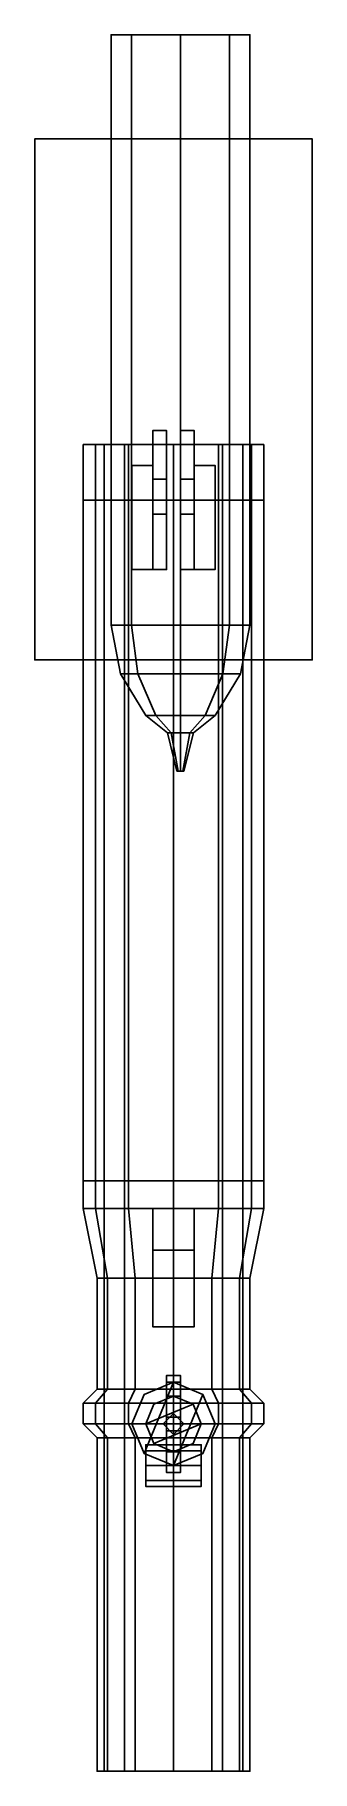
# Model space of a CAD drawing. Header units: millimetres. Extents: x -0.2 to 1, y -2 to 9.4.
# Drawn here: x -0.2 to 0.2, y -1.97 to 0.53 of the extents above.
import ezdxf

# ---------------------------------------------------------------- set-up
doc = ezdxf.new("R2010")
doc.units = ezdxf.units.MM
for name, color, linetype in [('launcher', 1, 'Continuous'), ('lid', 4, 'Continuous'), ('rocket', 3, 'Continuous'), ('support1', 5, 'Continuous'), ('support2', 4, 'Continuous')]:
    doc.layers.add(name, color=color, linetype=linetype)

msp = doc.modelspace()

# ---------------------------------------------------------------- linework, layer by layer
for points in [[(0.2, 0.38, 0.02), (0.2, 0.38), (-0.2, 0.38), (-0.2, 0.38, 0.02)], [(-0.2, 0.38, 0.02), (-0.2, 0.38), (-0.2, -0.37), (-0.2, -0.37, 0.02)], [(-0.2, -0.37), (-0.2, 0.38), (0.2, 0.38), (0.2, -0.37)], [(0.2, -0.37, 0.02), (0.2, 0.38, 0.02), (-0.2, 0.38, 0.02), (-0.2, -0.37, 0.02)], [(0.2, -0.37), (0.2, 0.38), (0.2, 0.38, 0.02), (0.2, -0.37, 0.02)], [(-0.01, -0.04, 0.02), (-0.03, -0.04, 0.02), (-0.03, -0.11, 0.18), (-0.01, -0.11, 0.18)], [(-0.03, -0.16, 0.18), (-0.03, -0.11, 0.18), (-0.03, -0.04, 0.02), (-0.03, -0.24, 0.02)], [(-0.01, -0.24, 0.02), (-0.01, -0.04, 0.02), (-0.01, -0.11, 0.18), (-0.01, -0.16, 0.18)], [(0.03, -0.04, 0.02), (0.01, -0.04, 0.02), (0.01, -0.11, 0.18), (0.03, -0.11, 0.18)], [(0.01, -0.16, 0.18), (0.01, -0.11, 0.18), (0.01, -0.04, 0.02), (0.01, -0.24, 0.02)], [(0.03, -0.24, 0.02), (0.03, -0.04, 0.02), (0.03, -0.11, 0.18), (0.03, -0.16, 0.18)], [(-0.01, -0.11, 0.18), (-0.03, -0.11, 0.18), (-0.03, -0.16, 0.18), (-0.01, -0.16, 0.18)], [(0.03, -0.11, 0.18), (0.01, -0.11, 0.18), (0.01, -0.16, 0.18), (0.03, -0.16, 0.18)], [(-0.01, -0.16, 0.18), (-0.03, -0.16, 0.18), (-0.03, -0.24, 0.02), (-0.01, -0.24, 0.02)], [(0.03, -0.16, 0.18), (0.01, -0.16, 0.18), (0.01, -0.24, 0.02), (0.03, -0.24, 0.02)], [(-0.2, -0.37, 0.02), (-0.2, -0.37), (0.2, -0.37), (0.2, -0.37, 0.02)]]:
    msp.add_3dface(points)
at = {"layer": 'launcher'}
for points in [[(-0.1126, -1.16, 0.265), (-0.13, -1.16, 0.33), (-0.13, -0.06, 0.33), (-0.1126, -0.06, 0.265)], [(-0.13, -0.14, 0.33), (-0.1126, -0.14, 0.395), (-0.1126, -0.06, 0.395), (-0.13, -0.06, 0.33)], [(-0.13, -0.06, 0.33), (-0.1126, -0.06, 0.395), (-0.0707, -0.06, 0.4007), (-0.1, -0.06, 0.33)], [(-0.1126, -0.06, 0.265), (-0.13, -0.06, 0.33), (-0.1, -0.06, 0.33), (-0.0707, -0.06, 0.2593)], [(-0.065, -1.16, 0.2174), (-0.1126, -1.16, 0.265), (-0.1126, -0.06, 0.265), (-0.065, -0.06, 0.2174)], [(-0.1126, -0.14, 0.395), (-0.065, -0.14, 0.4426), (-0.065, -0.06, 0.4426), (-0.1126, -0.06, 0.395)], [(-0.065, -0.06, 0.2174), (-0.1126, -0.06, 0.265), (-0.0707, -0.06, 0.2593)], [(-0.1126, -0.06, 0.395), (-0.065, -0.06, 0.4426), (-0.0707, -0.06, 0.4007)], [(-0.1, -1.97, 0.33), (-0.0707, -1.97, 0.2593), (-0.0707, -0.06, 0.2593), (-0.1, -0.06, 0.33)], [(-0.0707, -0.14, 0.4007), (-0.1, -0.14, 0.33), (-0.1, -0.06, 0.33), (-0.0707, -0.06, 0.4007)], [(-0.0707, -1.97, 0.2593), (0, -1.97, 0.23), (0, -0.06, 0.23), (-0.0707, -0.06, 0.2593)], [(0, -0.14, 0.43), (-0.0707, -0.14, 0.4007), (-0.0707, -0.06, 0.4007), (0, -0.06, 0.43)], [(-0.065, -0.06, 0.4426), (0, -0.06, 0.46), (0, -0.06, 0.43), (-0.0707, -0.06, 0.4007)], [(0, -0.06, 0.2), (-0.065, -0.06, 0.2174), (-0.0707, -0.06, 0.2593), (0, -0.06, 0.23)], [(0, -1.16, 0.2), (-0.065, -1.16, 0.2174), (-0.065, -0.06, 0.2174), (0, -0.06, 0.2)], [(-0.065, -0.14, 0.4426), (0, -0.14, 0.46), (0, -0.06, 0.46), (-0.065, -0.06, 0.4426)], [(0.065, -1.16, 0.2174), (0, -1.16, 0.2), (0, -0.06, 0.2), (0.065, -0.06, 0.2174)], [(0, -0.14, 0.46), (0.065, -0.14, 0.4426), (0.065, -0.06, 0.4426), (0, -0.06, 0.46)], [(0, -1.97, 0.23), (0.0707, -1.97, 0.2593), (0.0707, -0.06, 0.2593), (0, -0.06, 0.23)], [(0.0707, -0.14, 0.4007), (0, -0.14, 0.43), (0, -0.06, 0.43), (0.0707, -0.06, 0.4007)], [(0, -0.06, 0.46), (0.065, -0.06, 0.4426), (0.0707, -0.06, 0.4007), (0, -0.06, 0.43)], [(0.065, -0.06, 0.2174), (0, -0.06, 0.2), (0, -0.06, 0.23), (0.0707, -0.06, 0.2593)], [(0.1126, -1.16, 0.265), (0.065, -1.16, 0.2174), (0.065, -0.06, 0.2174), (0.1126, -0.06, 0.265)], [(0.065, -0.14, 0.4426), (0.1126, -0.14, 0.395), (0.1126, -0.06, 0.395), (0.065, -0.06, 0.4426)], [(0.065, -0.06, 0.4426), (0.1126, -0.06, 0.395), (0.0707, -0.06, 0.4007)], [(0.1126, -0.06, 0.265), (0.065, -0.06, 0.2174), (0.0707, -0.06, 0.2593)], [(0.0707, -1.97, 0.2593), (0.1, -1.97, 0.33), (0.1, -0.06, 0.33), (0.0707, -0.06, 0.2593)], [(0.1, -0.14, 0.33), (0.0707, -0.14, 0.4007), (0.0707, -0.06, 0.4007), (0.1, -0.06, 0.33)], [(0.13, -0.06, 0.33), (0.1126, -0.06, 0.265), (0.0707, -0.06, 0.2593), (0.1, -0.06, 0.33)], [(0.1126, -0.06, 0.395), (0.13, -0.06, 0.33), (0.1, -0.06, 0.33), (0.0707, -0.06, 0.4007)], [(0.13, -1.16, 0.33), (0.1126, -1.16, 0.265), (0.1126, -0.06, 0.265), (0.13, -0.06, 0.33)], [(0.1126, -0.14, 0.395), (0.13, -0.14, 0.33), (0.13, -0.06, 0.33), (0.1126, -0.06, 0.395)], [(-0.03, -0.09, 0.22), (-0.03, -0.09, 0.16), (-0.06, -0.09, 0.16), (-0.06, -0.09, 0.22)], [(-0.06, -0.14, 0.13), (-0.06, -0.09, 0.16), (-0.03, -0.09, 0.16), (-0.03, -0.14, 0.13)], [(-0.06, -0.09, 0.22), (-0.06, -0.09, 0.16), (-0.06, -0.14, 0.13), (-0.06, -0.24, 0.22)], [(-0.03, -0.14, 0.13), (-0.03, -0.09, 0.16), (-0.03, -0.09, 0.22), (-0.03, -0.24, 0.22)], [(0.06, -0.09, 0.22), (0.06, -0.09, 0.16), (0.03, -0.09, 0.16), (0.03, -0.09, 0.22)], [(0.03, -0.09, 0.22), (0.03, -0.09, 0.16), (0.03, -0.14, 0.13), (0.03, -0.24, 0.22)], [(0.03, -0.14, 0.13), (0.03, -0.09, 0.16), (0.06, -0.09, 0.16), (0.06, -0.14, 0.13)], [(0.06, -0.14, 0.13), (0.06, -0.09, 0.16), (0.06, -0.09, 0.22), (0.06, -0.24, 0.22)], [(-0.1126, -0.14, 0.395), (-0.13, -0.14, 0.33), (-0.1, -0.14, 0.33), (-0.0707, -0.14, 0.4007)], [(-0.13, -1.12, 0.33), (-0.1, -1.12, 0.33), (-0.1, -0.14, 0.33), (-0.13, -0.14, 0.33)], [(-0.065, -0.14, 0.4426), (-0.1126, -0.14, 0.395), (-0.0707, -0.14, 0.4007), (-0.065, -0.14, 0.4426)], [(0, -0.14, 0.46), (-0.065, -0.14, 0.4426), (-0.0707, -0.14, 0.4007), (0, -0.14, 0.43)], [(-0.06, -0.24, 0.16), (-0.06, -0.14, 0.13), (-0.03, -0.14, 0.13), (-0.03, -0.24, 0.16)], [(-0.06, -0.24, 0.22), (-0.06, -0.14, 0.13), (-0.06, -0.24, 0.16), (-0.06, -0.24, 0.22)], [(-0.03, -0.24, 0.16), (-0.03, -0.14, 0.13), (-0.03, -0.24, 0.22)], [(0.065, -0.14, 0.4426), (0, -0.14, 0.46), (0, -0.14, 0.43), (0.0707, -0.14, 0.4007)], [(0.03, -0.24, 0.22), (0.03, -0.14, 0.13), (0.03, -0.24, 0.16), (0.03, -0.24, 0.22)], [(0.03, -0.24, 0.16), (0.03, -0.14, 0.13), (0.06, -0.14, 0.13), (0.06, -0.24, 0.16)], [(0.06, -0.24, 0.16), (0.06, -0.14, 0.13), (0.06, -0.24, 0.22)], [(0.1126, -0.14, 0.395), (0.065, -0.14, 0.4426), (0.0707, -0.14, 0.4007)], [(0.13, -0.14, 0.33), (0.1126, -0.14, 0.395), (0.0707, -0.14, 0.4007), (0.1, -0.14, 0.33)], [(0.1, -1.12, 0.33), (0.13, -1.12, 0.33), (0.13, -0.14, 0.33), (0.1, -0.14, 0.33)], [(-0.06, -0.24, 0.22), (-0.06, -0.24, 0.16), (-0.03, -0.24, 0.16), (-0.03, -0.24, 0.22)], [(0.03, -0.24, 0.22), (0.03, -0.24, 0.16), (0.06, -0.24, 0.16), (0.06, -0.24, 0.22)], [(-0.13, -1.16, 0.33), (-0.1126, -1.16, 0.395), (-0.1126, -1.12, 0.395), (-0.13, -1.12, 0.33)], [(-0.13, -1.12, 0.33), (-0.1126, -1.12, 0.395), (-0.0707, -1.12, 0.4007), (-0.1, -1.12, 0.33)], [(-0.1126, -1.16, 0.395), (-0.065, -1.16, 0.4426), (-0.065, -1.12, 0.4426), (-0.1126, -1.12, 0.395)], [(-0.1126, -1.12, 0.395), (-0.065, -1.12, 0.4426), (-0.0707, -1.12, 0.4007)], [(-0.0707, -1.97, 0.4007), (-0.1, -1.97, 0.33), (-0.1, -1.12, 0.33), (-0.0707, -1.12, 0.4007)], [(0, -1.97, 0.43), (-0.0707, -1.97, 0.4007), (-0.0707, -1.12, 0.4007), (0, -1.12, 0.43)], [(-0.065, -1.12, 0.4426), (0, -1.12, 0.46), (0, -1.12, 0.43), (-0.0707, -1.12, 0.4007)], [(-0.065, -1.16, 0.4426), (0, -1.16, 0.46), (0, -1.12, 0.46), (-0.065, -1.12, 0.4426)], [(0, -1.16, 0.46), (0.065, -1.16, 0.4426), (0.065, -1.12, 0.4426), (0, -1.12, 0.46)], [(0.0707, -1.97, 0.4007), (0, -1.97, 0.43), (0, -1.12, 0.43), (0.0707, -1.12, 0.4007)], [(0, -1.12, 0.46), (0.065, -1.12, 0.4426), (0.0707, -1.12, 0.4007), (0, -1.12, 0.43)], [(0.065, -1.16, 0.4426), (0.1126, -1.16, 0.395), (0.1126, -1.12, 0.395), (0.065, -1.12, 0.4426)], [(0.065, -1.12, 0.4426), (0.1126, -1.12, 0.395), (0.0707, -1.12, 0.4007), (0.065, -1.12, 0.4426)], [(0.1, -1.97, 0.33), (0.0707, -1.97, 0.4007), (0.0707, -1.12, 0.4007), (0.1, -1.12, 0.33)], [(0.1126, -1.12, 0.395), (0.13, -1.12, 0.33), (0.1, -1.12, 0.33), (0.0707, -1.12, 0.4007)], [(0.1126, -1.16, 0.395), (0.13, -1.16, 0.33), (0.13, -1.12, 0.33), (0.1126, -1.12, 0.395)], [(-0.11, -1.26, 0.33), (-0.0953, -1.26, 0.385), (-0.1126, -1.16, 0.395), (-0.13, -1.16, 0.33)], [(-0.0953, -1.26, 0.275), (-0.11, -1.26, 0.33), (-0.13, -1.16, 0.33), (-0.1126, -1.16, 0.265)], [(-0.0953, -1.26, 0.385), (-0.055, -1.26, 0.4253), (-0.065, -1.16, 0.4426), (-0.1126, -1.16, 0.395)], [(-0.055, -1.26, 0.2347), (-0.0953, -1.26, 0.275), (-0.1126, -1.16, 0.265), (-0.065, -1.16, 0.2174)], [(-0.055, -1.26, 0.4253), (0, -1.26, 0.44), (0, -1.16, 0.46), (-0.065, -1.16, 0.4426)], [(0, -1.26, 0.22), (-0.055, -1.26, 0.2347), (-0.065, -1.16, 0.2174), (0, -1.16, 0.2)], [(0.03, -1.22, 0.51), (0.03, -1.16, 0.45), (-0.03, -1.16, 0.45), (-0.03, -1.22, 0.51)], [(-0.03, -1.22, 0.51), (-0.03, -1.16, 0.45), (-0.03, -1.26, 0.43), (-0.03, -1.33, 0.43)], [(0, -1.26, 0.44), (0.055, -1.26, 0.4253), (0.065, -1.16, 0.4426), (0, -1.16, 0.46)], [(0.055, -1.26, 0.2347), (0, -1.26, 0.22), (0, -1.16, 0.2), (0.065, -1.16, 0.2174)], [(0.03, -1.26, 0.43), (0.03, -1.16, 0.45), (0.03, -1.22, 0.51), (0.03, -1.33, 0.43)], [(0.055, -1.26, 0.4253), (0.0953, -1.26, 0.385), (0.1126, -1.16, 0.395), (0.065, -1.16, 0.4426)], [(0.0953, -1.26, 0.275), (0.055, -1.26, 0.2347), (0.065, -1.16, 0.2174), (0.1126, -1.16, 0.265)], [(0.0953, -1.26, 0.385), (0.11, -1.26, 0.33), (0.13, -1.16, 0.33), (0.1126, -1.16, 0.395)], [(0.11, -1.26, 0.33), (0.0953, -1.26, 0.275), (0.1126, -1.16, 0.265), (0.13, -1.16, 0.33)], [(0.03, -1.33, 0.43), (0.03, -1.22, 0.51), (-0.03, -1.22, 0.51), (-0.03, -1.33, 0.43)], [(-0.11, -1.42, 0.33), (-0.0953, -1.42, 0.385), (-0.0953, -1.26, 0.385), (-0.11, -1.26, 0.33)], [(-0.0953, -1.42, 0.275), (-0.11, -1.42, 0.33), (-0.11, -1.26, 0.33), (-0.0953, -1.26, 0.275)], [(-0.055, -1.42, 0.2347), (-0.0953, -1.42, 0.275), (-0.0953, -1.26, 0.275), (-0.055, -1.26, 0.2347)], [(-0.0953, -1.42, 0.385), (-0.055, -1.42, 0.4253), (-0.055, -1.26, 0.4253), (-0.0953, -1.26, 0.385)], [(0, -1.42, 0.22), (-0.055, -1.42, 0.2347), (-0.055, -1.26, 0.2347), (0, -1.26, 0.22)], [(-0.055, -1.42, 0.4253), (0, -1.42, 0.44), (0, -1.26, 0.44), (-0.055, -1.26, 0.4253)], [(0.055, -1.42, 0.2347), (0, -1.42, 0.22), (0, -1.26, 0.22), (0.055, -1.26, 0.2347)], [(0, -1.42, 0.44), (0.055, -1.42, 0.4253), (0.055, -1.26, 0.4253), (0, -1.26, 0.44)], [(0.0953, -1.42, 0.275), (0.055, -1.42, 0.2347), (0.055, -1.26, 0.2347), (0.0953, -1.26, 0.275)], [(0.055, -1.42, 0.4253), (0.0953, -1.42, 0.385), (0.0953, -1.26, 0.385), (0.055, -1.26, 0.4253)], [(0.0953, -1.42, 0.385), (0.11, -1.42, 0.33), (0.11, -1.26, 0.33), (0.0953, -1.26, 0.385)], [(0.11, -1.42, 0.33), (0.0953, -1.42, 0.275), (0.0953, -1.26, 0.275), (0.11, -1.26, 0.33)], [(-0.11, -1.42, 0.33), (-0.0953, -1.42, 0.275), (-0.1126, -1.44, 0.265), (-0.13, -1.44, 0.33)], [(-0.0953, -1.42, 0.385), (-0.11, -1.42, 0.33), (-0.13, -1.44, 0.33), (-0.1126, -1.44, 0.395)], [(-0.0953, -1.42, 0.275), (-0.055, -1.42, 0.2347), (-0.065, -1.44, 0.2174), (-0.1126, -1.44, 0.265)], [(-0.055, -1.42, 0.4253), (-0.0953, -1.42, 0.385), (-0.1126, -1.44, 0.395), (-0.065, -1.44, 0.4426)], [(-0.055, -1.42, 0.2347), (0, -1.42, 0.22), (0, -1.44, 0.2), (-0.065, -1.44, 0.2174)], [(0, -1.42, 0.44), (-0.055, -1.42, 0.4253), (-0.065, -1.44, 0.4426), (0, -1.44, 0.46)], [(0, -1.42, 0.22), (0.055, -1.42, 0.2347), (0.065, -1.44, 0.2174), (0, -1.44, 0.2)], [(0.055, -1.42, 0.4253), (0, -1.42, 0.44), (0, -1.44, 0.46), (0.065, -1.44, 0.4426)], [(0.055, -1.42, 0.2347), (0.0953, -1.42, 0.275), (0.1126, -1.44, 0.265), (0.065, -1.44, 0.2174)], [(0.0953, -1.42, 0.385), (0.055, -1.42, 0.4253), (0.065, -1.44, 0.4426), (0.1126, -1.44, 0.395)], [(0.0953, -1.42, 0.275), (0.11, -1.42, 0.33), (0.13, -1.44, 0.33), (0.1126, -1.44, 0.265)], [(0.11, -1.42, 0.33), (0.0953, -1.42, 0.385), (0.1126, -1.44, 0.395), (0.13, -1.44, 0.33)], [(-0.13, -1.47, 0.33), (-0.1126, -1.47, 0.395), (-0.1126, -1.44, 0.395), (-0.13, -1.44, 0.33)], [(-0.1126, -1.47, 0.265), (-0.13, -1.47, 0.33), (-0.13, -1.44, 0.33), (-0.1126, -1.44, 0.265)], [(-0.1126, -1.47, 0.395), (-0.065, -1.47, 0.4426), (-0.065, -1.44, 0.4426), (-0.1126, -1.44, 0.395)], [(-0.065, -1.47, 0.2174), (-0.1126, -1.47, 0.265), (-0.1126, -1.44, 0.265), (-0.065, -1.44, 0.2174)], [(-0.065, -1.47, 0.4426), (0, -1.47, 0.46), (0, -1.44, 0.46), (-0.065, -1.44, 0.4426)], [(0, -1.47, 0.2), (-0.065, -1.47, 0.2174), (-0.065, -1.44, 0.2174), (0, -1.44, 0.2)], [(0, -1.47, 0.46), (0.065, -1.47, 0.4426), (0.065, -1.44, 0.4426), (0, -1.44, 0.46)], [(0.065, -1.47, 0.2174), (0, -1.47, 0.2), (0, -1.44, 0.2), (0.065, -1.44, 0.2174)], [(0.065, -1.47, 0.4426), (0.1126, -1.47, 0.395), (0.1126, -1.44, 0.395), (0.065, -1.44, 0.4426)], [(0.1126, -1.47, 0.265), (0.065, -1.47, 0.2174), (0.065, -1.44, 0.2174), (0.1126, -1.44, 0.265)], [(0.1126, -1.47, 0.395), (0.13, -1.47, 0.33), (0.13, -1.44, 0.33), (0.1126, -1.44, 0.395)], [(0.13, -1.47, 0.33), (0.1126, -1.47, 0.265), (0.1126, -1.44, 0.265), (0.13, -1.44, 0.33)], [(-0.11, -1.49, 0.33), (-0.0953, -1.49, 0.385), (-0.1126, -1.47, 0.395), (-0.13, -1.47, 0.33)], [(-0.0953, -1.49, 0.275), (-0.11, -1.49, 0.33), (-0.13, -1.47, 0.33), (-0.1126, -1.47, 0.265)], [(-0.0953, -1.49, 0.385), (-0.055, -1.49, 0.4253), (-0.065, -1.47, 0.4426), (-0.1126, -1.47, 0.395)], [(-0.055, -1.49, 0.2347), (-0.0953, -1.49, 0.275), (-0.1126, -1.47, 0.265), (-0.065, -1.47, 0.2174)], [(-0.055, -1.49, 0.4253), (0, -1.49, 0.44), (0, -1.47, 0.46), (-0.065, -1.47, 0.4426)], [(0, -1.49, 0.22), (-0.055, -1.49, 0.2347), (-0.065, -1.47, 0.2174), (0, -1.47, 0.2)], [(0, -1.49, 0.44), (0.055, -1.49, 0.4253), (0.065, -1.47, 0.4426), (0, -1.47, 0.46)], [(0.055, -1.49, 0.2347), (0, -1.49, 0.22), (0, -1.47, 0.2), (0.065, -1.47, 0.2174)], [(0.055, -1.49, 0.4253), (0.0953, -1.49, 0.385), (0.1126, -1.47, 0.395), (0.065, -1.47, 0.4426)], [(0.0953, -1.49, 0.275), (0.055, -1.49, 0.2347), (0.065, -1.47, 0.2174), (0.1126, -1.47, 0.265)], [(0.0953, -1.49, 0.385), (0.11, -1.49, 0.33), (0.13, -1.47, 0.33), (0.1126, -1.47, 0.395)], [(0.11, -1.49, 0.33), (0.0953, -1.49, 0.275), (0.1126, -1.47, 0.265), (0.13, -1.47, 0.33)], [(-0.11, -1.97, 0.33), (-0.0953, -1.97, 0.385), (-0.0953, -1.49, 0.385), (-0.11, -1.49, 0.33)], [(-0.0953, -1.97, 0.275), (-0.11, -1.97, 0.33), (-0.11, -1.49, 0.33), (-0.0953, -1.49, 0.275)], [(-0.0953, -1.97, 0.385), (-0.055, -1.97, 0.4253), (-0.055, -1.49, 0.4253), (-0.0953, -1.49, 0.385)], [(-0.055, -1.97, 0.2347), (-0.0953, -1.97, 0.275), (-0.0953, -1.49, 0.275), (-0.055, -1.49, 0.2347)], [(-0.055, -1.97, 0.4253), (0, -1.97, 0.44), (0, -1.49, 0.44), (-0.055, -1.49, 0.4253)], [(0, -1.97, 0.22), (-0.055, -1.97, 0.2347), (-0.055, -1.49, 0.2347), (0, -1.49, 0.22)], [(0, -1.97, 0.44), (0.055, -1.97, 0.4253), (0.055, -1.49, 0.4253), (0, -1.49, 0.44)], [(0.055, -1.97, 0.2347), (0, -1.97, 0.22), (0, -1.49, 0.22), (0.055, -1.49, 0.2347)], [(0.055, -1.97, 0.4253), (0.0953, -1.97, 0.385), (0.0953, -1.49, 0.385), (0.055, -1.49, 0.4253)], [(0.0953, -1.97, 0.275), (0.055, -1.97, 0.2347), (0.055, -1.49, 0.2347), (0.0953, -1.49, 0.275)], [(0.0953, -1.97, 0.385), (0.11, -1.97, 0.33), (0.11, -1.49, 0.33), (0.0953, -1.49, 0.385)], [(0.11, -1.97, 0.33), (0.0953, -1.97, 0.275), (0.0953, -1.49, 0.275), (0.11, -1.49, 0.33)], [(-0.0707, -1.97, 0.2593), (-0.1, -1.97, 0.33), (-0.11, -1.97, 0.33), (-0.0953, -1.97, 0.275)], [(-0.1, -1.97, 0.33), (-0.0707, -1.97, 0.4007), (-0.0953, -1.97, 0.385), (-0.11, -1.97, 0.33)], [(-0.0707, -1.97, 0.2593), (-0.0953, -1.97, 0.275), (-0.0953, -1.97, 0.275), (-0.055, -1.97, 0.2347)], [(-0.0707, -1.97, 0.4007), (-0.055, -1.97, 0.4253), (-0.055, -1.97, 0.4253), (-0.0953, -1.97, 0.385)], [(-0.0707, -1.97, 0.4007), (0, -1.97, 0.43), (0, -1.97, 0.44), (-0.055, -1.97, 0.4253)], [(0, -1.97, 0.23), (-0.0707, -1.97, 0.2593), (-0.055, -1.97, 0.2347), (0, -1.97, 0.22)], [(0, -1.97, 0.43), (0.0707, -1.97, 0.4007), (0.055, -1.97, 0.4253), (0, -1.97, 0.44)], [(0.0707, -1.97, 0.2593), (0, -1.97, 0.23), (0, -1.97, 0.22), (0.055, -1.97, 0.2347)], [(0.0707, -1.97, 0.4007), (0.0707, -1.97, 0.4007), (0.0953, -1.97, 0.385), (0.055, -1.97, 0.4253)], [(0.0707, -1.97, 0.2593), (0.055, -1.97, 0.2347), (0.055, -1.97, 0.2347), (0.0953, -1.97, 0.275)], [(0.0707, -1.97, 0.4007), (0.1, -1.97, 0.33), (0.11, -1.97, 0.33), (0.0953, -1.97, 0.385)], [(0.1, -1.97, 0.33), (0.0707, -1.97, 0.2593), (0.0953, -1.97, 0.275), (0.11, -1.97, 0.33)]]:
    msp.add_3dface(points, dxfattribs=at)
at = {"layer": 'lid'}
for points in [[(-0.13, -1.12, 0.33), (-0.1126, -1.12, 0.395), (-0.1126, -0.14, 0.395), (-0.13, -0.14, 0.33)], [(-0.13, -0.14, 0.33), (-0.1126, -0.14, 0.395), (-0.0707, -0.14, 0.4007), (-0.1, -0.14, 0.33)], [(-0.1126, -1.12, 0.395), (-0.065, -1.12, 0.4426), (-0.065, -0.14, 0.4426), (-0.1126, -0.14, 0.395)], [(-0.1126, -0.14, 0.395), (-0.065, -0.14, 0.4426), (-0.0707, -0.14, 0.4007)], [(-0.0707, -1.12, 0.4007), (-0.1, -1.12, 0.33), (-0.1, -0.14, 0.33), (-0.0707, -0.14, 0.4007)], [(0, -1.12, 0.43), (-0.0707, -1.12, 0.4007), (-0.0707, -0.14, 0.4007), (0, -0.14, 0.43)], [(-0.065, -0.14, 0.4426), (0, -0.14, 0.46), (0, -0.14, 0.43), (-0.0707, -0.14, 0.4007)], [(-0.065, -1.12, 0.4426), (0, -1.12, 0.46), (0, -0.14, 0.46), (-0.065, -0.14, 0.4426)], [(0.0707, -1.12, 0.4007), (0, -1.12, 0.43), (0, -0.14, 0.43), (0.0707, -0.14, 0.4007)], [(0, -1.12, 0.46), (0.065, -1.12, 0.4426), (0.065, -0.14, 0.4426), (0, -0.14, 0.46)], [(0, -0.14, 0.46), (0.065, -0.14, 0.4426), (0.0707, -0.14, 0.4007), (0, -0.14, 0.43)], [(0.065, -1.12, 0.4426), (0.1126, -1.12, 0.395), (0.1126, -0.14, 0.395), (0.065, -0.14, 0.4426)], [(0.065, -0.14, 0.4426), (0.1126, -0.14, 0.395), (0.0707, -0.14, 0.4007), (0.065, -0.14, 0.4426)], [(0.1, -1.12, 0.33), (0.0707, -1.12, 0.4007), (0.0707, -0.14, 0.4007), (0.1, -0.14, 0.33)], [(0.1126, -0.14, 0.395), (0.13, -0.14, 0.33), (0.1, -0.14, 0.33), (0.0707, -0.14, 0.4007)], [(0.1126, -1.12, 0.395), (0.13, -1.12, 0.33), (0.13, -0.14, 0.33), (0.1126, -0.14, 0.395)], [(-0.1126, -1.12, 0.395), (-0.13, -1.12, 0.33), (-0.1, -1.12, 0.33), (-0.0707, -1.12, 0.4007)], [(-0.065, -1.12, 0.4426), (-0.1126, -1.12, 0.395), (-0.0707, -1.12, 0.4007), (-0.065, -1.12, 0.4426)], [(0, -1.12, 0.46), (-0.065, -1.12, 0.4426), (-0.0707, -1.12, 0.4007), (0, -1.12, 0.43)], [(0.065, -1.12, 0.4426), (0, -1.12, 0.46), (0, -1.12, 0.43), (0.0707, -1.12, 0.4007)], [(0.1126, -1.12, 0.395), (0.065, -1.12, 0.4426), (0.0707, -1.12, 0.4007)], [(0.13, -1.12, 0.33), (0.1126, -1.12, 0.395), (0.0707, -1.12, 0.4007), (0.1, -1.12, 0.33)]]:
    msp.add_3dface(points, dxfattribs=at)
at = {"layer": 'rocket'}
for points in [[(0.11, 0.53), (-0.0607, 0.53, -0.0707), (-0.09, 0.53), (0.0807, 0.53, 0.0707)], [(0.0807, 0.53, 0.0707), (-0.09, 0.53), (-0.0607, 0.53, 0.0707), (0.01, 0.53, 0.1)], [(-0.09, 0.53), (-0.0607, 0.53, -0.0707), (-0.0607, -0.32, -0.0707), (-0.09, -0.32)], [(-0.0607, 0.53, 0.0707), (-0.09, 0.53), (-0.09, -0.32), (-0.0607, -0.32, 0.0707)], [(0.0807, 0.53, -0.0707), (0.01, 0.53, -0.1), (-0.0607, 0.53, -0.0707), (0.11, 0.53)], [(-0.0607, 0.53, -0.0707), (0.01, 0.53, -0.1), (0.01, -0.32, -0.1), (-0.0607, -0.32, -0.0707)], [(0.01, 0.53, 0.1), (-0.0607, 0.53, 0.0707), (-0.0607, -0.32, 0.0707), (0.01, -0.32, 0.1)], [(0.01, 0.53, -0.1), (0.0807, 0.53, -0.0707), (0.0807, -0.32, -0.0707), (0.01, -0.32, -0.1)], [(0.0807, 0.53, 0.0707), (0.01, 0.53, 0.1), (0.01, -0.32, 0.1), (0.0807, -0.32, 0.0707)], [(0.0807, 0.53, -0.0707), (0.11, 0.53), (0.11, -0.32), (0.0807, -0.32, -0.0707)], [(0.11, 0.53), (0.0807, 0.53, 0.0707), (0.0807, -0.32, 0.0707), (0.11, -0.32)], [(-0.0512, -0.39, 0.0612), (-0.0607, -0.32, 0.0707), (-0.09, -0.32), (-0.0766, -0.39)], [(-0.0766, -0.39), (-0.09, -0.32), (-0.0607, -0.32, -0.0707), (-0.0512, -0.39, -0.0612)], [(0.01, -0.39, 0.0866), (0.01, -0.32, 0.1), (-0.0607, -0.32, 0.0707), (-0.0512, -0.39, 0.0612)], [(-0.0512, -0.39, -0.0612), (-0.0607, -0.32, -0.0707), (0.01, -0.32, -0.1), (0.01, -0.39, -0.0866)], [(0.0712, -0.39, 0.0612), (0.0807, -0.32, 0.0707), (0.01, -0.32, 0.1), (0.01, -0.39, 0.0866)], [(0.01, -0.39, -0.0866), (0.01, -0.32, -0.1), (0.0807, -0.32, -0.0707), (0.0712, -0.39, -0.0612)], [(0.0966, -0.39), (0.11, -0.32), (0.0807, -0.32, 0.0707), (0.0712, -0.39, 0.0612)], [(0.0712, -0.39, -0.0612), (0.0807, -0.32, -0.0707), (0.11, -0.32), (0.0966, -0.39)], [(-0.0254, -0.45, 0.0354), (-0.0512, -0.39, 0.0612), (-0.0766, -0.39), (-0.04, -0.45)], [(-0.04, -0.45), (-0.0766, -0.39), (-0.0512, -0.39, -0.0612), (-0.0254, -0.45, -0.0354)], [(0.01, -0.45, 0.05), (0.01, -0.39, 0.0866), (-0.0512, -0.39, 0.0612), (-0.0254, -0.45, 0.0354)], [(-0.0254, -0.45, -0.0354), (-0.0512, -0.39, -0.0612), (0.01, -0.39, -0.0866), (0.01, -0.45, -0.05)], [(0.0454, -0.45, 0.0354), (0.0712, -0.39, 0.0612), (0.01, -0.39, 0.0866), (0.01, -0.45, 0.05)], [(0.01, -0.45, -0.05), (0.01, -0.39, -0.0866), (0.0712, -0.39, -0.0612), (0.0454, -0.45, -0.0354)], [(0.06, -0.45), (0.0966, -0.39), (0.0712, -0.39, 0.0612), (0.0454, -0.45, 0.0354)], [(0.0454, -0.45, -0.0354), (0.0712, -0.39, -0.0612), (0.0966, -0.39), (0.06, -0.45)], [(-0.0033, -0.475, -0.0133), (-0.0254, -0.45, -0.0354), (0.01, -0.45, -0.05), (0.01, -0.475, -0.0187)], [(-0.0087, -0.475), (-0.04, -0.45), (-0.0254, -0.45, -0.0354), (-0.0033, -0.475, -0.0133)], [(-0.0033, -0.475, 0.0133), (-0.0254, -0.45, 0.0354), (-0.04, -0.45), (-0.0087, -0.475)], [(0.01, -0.475, 0.0187), (0.01, -0.45, 0.05), (-0.0254, -0.45, 0.0354), (-0.0033, -0.475, 0.0133)], [(0.0233, -0.475, 0.0133), (0.0454, -0.45, 0.0354), (0.01, -0.45, 0.05), (0.01, -0.475, 0.0187)], [(0.01, -0.475, -0.0187), (0.01, -0.45, -0.05), (0.0454, -0.45, -0.0354), (0.0233, -0.475, -0.0133)], [(0.0287, -0.475), (0.06, -0.45), (0.0454, -0.45, 0.0354), (0.0233, -0.475, 0.0133)], [(0.0233, -0.475, -0.0133), (0.0454, -0.45, -0.0354), (0.06, -0.45), (0.0287, -0.475)], [(-0.0087, -0.475), (-0.0033, -0.475, -0.0133), (0.0065, -0.53, -0.0035), (0.005, -0.53)], [(-0.0033, -0.475, 0.0133), (-0.0087, -0.475), (0.005, -0.53), (0.0065, -0.53, 0.0035)], [(-0.0033, -0.475, -0.0133), (0.01, -0.475, -0.0187), (0.01, -0.53, -0.005), (0.0065, -0.53, -0.0035)], [(0.01, -0.475, 0.0187), (-0.0033, -0.475, 0.0133), (0.0065, -0.53, 0.0035), (0.01, -0.53, 0.005)], [(0.01, -0.475, -0.0187), (0.0233, -0.475, -0.0133), (0.0135, -0.53, -0.0035), (0.01, -0.53, -0.005)], [(0.0233, -0.475, 0.0133), (0.01, -0.475, 0.0187), (0.01, -0.53, 0.005), (0.0135, -0.53, 0.0035)], [(0.0233, -0.475, -0.0133), (0.0287, -0.475), (0.015, -0.53), (0.0135, -0.53, -0.0035)], [(0.0287, -0.475), (0.0233, -0.475, 0.0133), (0.0135, -0.53, 0.0035), (0.015, -0.53)], [(0.01, -0.53, 0.005), (0.0065, -0.53, 0.0035), (0.005, -0.53), (0.0135, -0.53, 0.0035)], [(0.0135, -0.53, 0.0035), (0.005, -0.53), (0.0065, -0.53, -0.0035), (0.015, -0.53)], [(0.015, -0.53), (0.0065, -0.53, -0.0035), (0.01, -0.53, -0.005), (0.0135, -0.53, -0.0035)]]:
    msp.add_3dface(points, dxfattribs=at)
at = {"layer": 'support1'}
for points in [[(-0.0424, -1.5124, -0.12), (0, -1.41, -0.12), (-0.0424, -1.4276, -0.12), (-0.06, -1.47, -0.12)], [(0, -1.41, -0.14), (-0.0424, -1.4276, -0.14), (-0.0424, -1.4276, -0.12), (0, -1.41, -0.12)], [(0, -1.53, -0.12), (0.0424, -1.4276, -0.12), (0, -1.41, -0.12), (-0.0424, -1.5124, -0.12)], [(-0.01, -1.54, -0.71), (-0.01, -1.4, -0.71), (-0.01, -1.4, -0.73), (-0.01, -1.54, -0.73)], [(-0.01, -1.54, -0.73), (-0.01, -1.4, -0.73), (0.01, -1.4, -0.73), (0.01, -1.54, -0.73)], [(0.01, -1.4, -0.73), (-0.01, -1.4, -0.73), (-0.01, -1.4, -0.71), (0.01, -1.4, -0.71)], [(0.01, -1.4, -0.71), (-0.01, -1.4, -0.71), (-0.01, -1.54, -0.71), (0.01, -1.54, -0.71)], [(-0.01, -1.41, -0.49), (0.01, -1.41, -0.49), (0.01, -1.44, -0.6), (-0.01, -1.44, -0.6)], [(-0.01, -1.43, -0.14), (0.01, -1.43, -0.14), (0.01, -1.41, -0.14), (-0.01, -1.41, -0.14)], [(-0.01, -1.41, -0.14), (0.01, -1.41, -0.14), (0.01, -1.41, -0.49), (-0.01, -1.41, -0.49)], [(-0.01, -1.41, -0.49), (-0.01, -1.43, -0.49), (-0.01, -1.43, -0.14), (-0.01, -1.41, -0.14)], [(-0.01, -1.44, -0.6), (-0.01, -1.46, -0.6), (-0.01, -1.43, -0.49), (-0.01, -1.41, -0.49)], [(0.0424, -1.4276, -0.14), (0, -1.41, -0.14), (0, -1.41, -0.12), (0.0424, -1.4276, -0.12)], [(0.01, -1.54, -0.73), (0.01, -1.4, -0.73), (0.01, -1.4, -0.71), (0.01, -1.54, -0.71)], [(0.01, -1.41, -0.14), (0.01, -1.43, -0.14), (0.01, -1.43, -0.49), (0.01, -1.41, -0.49)], [(0.01, -1.41, -0.49), (0.01, -1.43, -0.49), (0.01, -1.46, -0.6), (0.01, -1.44, -0.6)], [(-0.0424, -1.4276, -0.14), (-0.06, -1.47, -0.14), (-0.06, -1.47, -0.12), (-0.0424, -1.4276, -0.12)], [(-0.01, -1.43, -0.49), (0.01, -1.43, -0.49), (0.01, -1.43, -0.14), (-0.01, -1.43, -0.14)], [(-0.01, -1.46, -0.6), (0.01, -1.46, -0.6), (0.01, -1.43, -0.49), (-0.01, -1.43, -0.49)], [(0.01, -1.44, -0.71), (-0.01, -1.44, -0.71), (-0.01, -1.44, -0.6), (0.01, -1.44, -0.6)], [(-0.01, -1.5, -0.6), (-0.01, -1.44, -0.6), (-0.01, -1.44, -0.71), (-0.01, -1.5, -0.71)], [(0.0424, -1.5124, -0.12), (0.06, -1.47, -0.12), (0.0424, -1.4276, -0.12), (0, -1.53, -0.12)], [(0.01, -1.5, -0.71), (0.01, -1.44, -0.71), (0.01, -1.44, -0.6), (0.01, -1.5, -0.6)], [(0.06, -1.47, -0.14), (0.0424, -1.4276, -0.14), (0.0424, -1.4276, -0.12), (0.06, -1.47, -0.12)], [(-0.06, -1.47, -0.14), (-0.0424, -1.5124, -0.14), (-0.0424, -1.5124, -0.12), (-0.06, -1.47, -0.12)], [(0.01, -1.46, -0.6), (-0.01, -1.46, -0.6), (-0.01, -1.48, -0.6), (0.01, -1.48, -0.6)], [(0.0424, -1.5124, -0.14), (0.06, -1.47, -0.14), (0.06, -1.47, -0.12), (0.0424, -1.5124, -0.12)], [(0.01, -1.48, -0.6), (-0.01, -1.48, -0.6), (-0.01, -1.51, -0.49), (0.01, -1.51, -0.49)], [(-0.01, -1.53, -0.49), (-0.01, -1.51, -0.49), (-0.01, -1.48, -0.6), (-0.01, -1.5, -0.6)], [(0.01, -1.5, -0.6), (-0.01, -1.5, -0.6), (-0.01, -1.5, -0.71), (0.01, -1.5, -0.71)], [(0.01, -1.53, -0.49), (-0.01, -1.53, -0.49), (-0.01, -1.5, -0.6), (0.01, -1.5, -0.6)], [(0.01, -1.5, -0.6), (0.01, -1.48, -0.6), (0.01, -1.51, -0.49), (0.01, -1.53, -0.49)], [(-0.0424, -1.5124, -0.14), (0, -1.53, -0.14), (0, -1.53, -0.12), (-0.0424, -1.5124, -0.12)], [(-0.01, -1.53, -0.14), (-0.01, -1.51, -0.14), (-0.01, -1.51, -0.49), (-0.01, -1.53, -0.49)], [(0.01, -1.51, -0.49), (-0.01, -1.51, -0.49), (-0.01, -1.51, -0.14), (0.01, -1.51, -0.14)], [(0.01, -1.51, -0.14), (-0.01, -1.51, -0.14), (-0.01, -1.53, -0.14), (0.01, -1.53, -0.14)], [(0, -1.53, -0.14), (0.0424, -1.5124, -0.14), (0.0424, -1.5124, -0.12), (0, -1.53, -0.12)], [(0.01, -1.53, -0.49), (0.01, -1.51, -0.49), (0.01, -1.51, -0.14), (0.01, -1.53, -0.14)], [(0.01, -1.53, -0.14), (-0.01, -1.53, -0.14), (-0.01, -1.53, -0.49), (0.01, -1.53, -0.49)], [(0.01, -1.54, -0.71), (-0.01, -1.54, -0.71), (-0.01, -1.54, -0.73), (0.01, -1.54, -0.73)]]:
    msp.add_3dface(points, dxfattribs=at)
at = {"layer": 'support2'}
for points in [[(-0.04, -1.47, 0.02), (0.0283, -1.4417, 0.02), (0, -1.43, 0.02), (-0.0283, -1.4417, 0.02)], [(-0.0283, -1.4417, -0.1), (-0.04, -1.47, -0.1), (-0.04, -1.47, 0.02), (-0.0283, -1.4417, 0.02)], [(-0.0283, -1.4983, 0.02), (0.04, -1.47, 0.02), (0.0283, -1.4417, 0.02), (-0.04, -1.47, 0.02)], [(0, -1.43, -0.1), (-0.0283, -1.4417, -0.1), (-0.0283, -1.4417, 0.02), (0, -1.43, 0.02)], [(0.01, -1.44, 0.14), (-0.01, -1.44, 0.14), (-0.01, -1.44, 0.2), (0.01, -1.44, 0.2)], [(0.01, -1.44, 0.2), (-0.01, -1.44, 0.2), (-0.01, -1.53, 0.2), (0.01, -1.53, 0.2)], [(-0.01, -1.53, 0.14), (-0.01, -1.44, 0.14), (0.01, -1.44, 0.14), (0.01, -1.53, 0.14)], [(-0.01, -1.44, 0.2), (-0.01, -1.44, 0.14), (-0.01, -1.44, 0.14), (-0.01, -1.5, 0.17)], [(-0.01, -1.5, 0.17), (-0.01, -1.44, 0.14), (-0.01, -1.44, 0.14), (-0.01, -1.5088, 0.1488)], [(-0.01, -1.44, 0.2), (-0.01, -1.5088, 0.1912), (-0.01, -1.5088, 0.1912), (-0.01, -1.53, 0.2)], [(-0.01, -1.44, 0.2), (-0.01, -1.5, 0.17), (-0.01, -1.5, 0.17), (-0.01, -1.5088, 0.1912)], [(-0.01, -1.5088, 0.1488), (-0.01, -1.44, 0.14), (-0.01, -1.44, 0.14), (-0.01, -1.53, 0.14)], [(0.0283, -1.4417, -0.1), (0, -1.43, -0.1), (0, -1.43, 0.02), (0.0283, -1.4417, 0.02)], [(0.01, -1.5088, 0.1912), (0.01, -1.44, 0.2), (0.01, -1.44, 0.2), (0.01, -1.53, 0.2)], [(0.01, -1.5, 0.17), (0.01, -1.44, 0.2), (0.01, -1.44, 0.2), (0.01, -1.5088, 0.1912)], [(0.01, -1.44, 0.14), (0.01, -1.44, 0.2), (0.01, -1.44, 0.2), (0.01, -1.5, 0.17)], [(0.01, -1.44, 0.14), (0.01, -1.5, 0.17), (0.01, -1.5, 0.17), (0.01, -1.5088, 0.1488)], [(0.01, -1.44, 0.14), (0.01, -1.5088, 0.1488), (0.01, -1.5088, 0.1488), (0.01, -1.53, 0.14)], [(0.04, -1.47, -0.1), (0.0283, -1.4417, -0.1), (0.0283, -1.4417, 0.02), (0.04, -1.47, 0.02)], [(-0.04, -1.47, -0.1), (-0.0283, -1.4983, -0.1), (-0.0283, -1.4983, 0.02), (-0.04, -1.47, 0.02)], [(0, -1.51, 0.02), (0.0283, -1.4983, 0.02), (0.04, -1.47, 0.02), (-0.0283, -1.4983, 0.02)], [(0, -1.455, -0.51), (-0.015, -1.47, -0.51), (-0.015, -1.47, -0.1), (0, -1.455, -0.1)], [(0, -1.455, 0.02), (-0.015, -1.47, 0.02), (-0.015, -1.47, 0.14), (0, -1.455, 0.14)], [(-0.015, -1.47, -0.51), (0, -1.485, -0.51), (0, -1.485, -0.1), (-0.015, -1.47, -0.1)], [(-0.015, -1.47, 0.02), (0, -1.485, 0.02), (0, -1.485, 0.14), (-0.015, -1.47, 0.14)], [(0.015, -1.47, -0.51), (0, -1.455, -0.51), (0, -1.455, -0.1), (0.015, -1.47, -0.1)], [(0.015, -1.47, 0.02), (0, -1.455, 0.02), (0, -1.455, 0.14), (0.015, -1.47, 0.14)], [(0, -1.485, -0.51), (0.015, -1.47, -0.51), (0.015, -1.47, -0.1), (0, -1.485, -0.1)], [(0, -1.485, 0.02), (0.015, -1.47, 0.02), (0.015, -1.47, 0.14), (0, -1.485, 0.14)], [(0.0283, -1.4983, -0.1), (0.04, -1.47, -0.1), (0.04, -1.47, 0.02), (0.0283, -1.4983, 0.02)], [(-0.04, -1.5, 0.17), (-0.04, -1.5088, 0.1912), (0.04, -1.5088, 0.1912), (0.04, -1.5, 0.17)], [(-0.04, -1.5088, 0.1488), (-0.04, -1.5, 0.17), (0.04, -1.5, 0.17), (0.04, -1.5088, 0.1488)], [(-0.04, -1.5, 0.17), (-0.04, -1.5512, 0.1488), (-0.04, -1.56, 0.17), (-0.04, -1.5088, 0.1912)], [(-0.04, -1.5088, 0.1488), (-0.04, -1.53, 0.14), (-0.04, -1.5512, 0.1488), (-0.04, -1.5, 0.17)], [(-0.0283, -1.4983, -0.1), (0, -1.51, -0.1), (0, -1.51, 0.02), (-0.0283, -1.4983, 0.02)], [(0, -1.51, -0.1), (0.0283, -1.4983, -0.1), (0.0283, -1.4983, 0.02), (0, -1.51, 0.02)], [(0.04, -1.56, 0.17), (0.04, -1.5088, 0.1488), (0.04, -1.5, 0.17), (0.04, -1.5512, 0.1912)], [(0.04, -1.5512, 0.1912), (0.04, -1.5, 0.17), (0.04, -1.5088, 0.1912), (0.04, -1.53, 0.2)], [(-0.04, -1.5088, 0.1912), (-0.04, -1.53, 0.2), (0.04, -1.53, 0.2), (0.04, -1.5088, 0.1912)], [(-0.04, -1.53, 0.14), (-0.04, -1.5088, 0.1488), (0.04, -1.5088, 0.1488), (0.04, -1.53, 0.14)], [(-0.04, -1.5088, 0.1912), (-0.04, -1.56, 0.17), (-0.04, -1.5512, 0.1912), (-0.04, -1.53, 0.2)], [(0.04, -1.5512, 0.1488), (0.04, -1.53, 0.14), (0.04, -1.5088, 0.1488), (0.04, -1.56, 0.17)], [(-0.04, -1.53, 0.2), (-0.04, -1.5512, 0.1912), (0.04, -1.5512, 0.1912), (0.04, -1.53, 0.2)], [(-0.04, -1.5512, 0.1488), (-0.04, -1.53, 0.14), (0.04, -1.53, 0.14), (0.04, -1.5512, 0.1488)], [(-0.04, -1.5512, 0.1912), (-0.04, -1.56, 0.17), (0.04, -1.56, 0.17), (0.04, -1.5512, 0.1912)], [(-0.04, -1.56, 0.17), (-0.04, -1.5512, 0.1488), (0.04, -1.5512, 0.1488), (0.04, -1.56, 0.17)]]:
    msp.add_3dface(points, dxfattribs=at)

doc.saveas('drawing.dxf')
